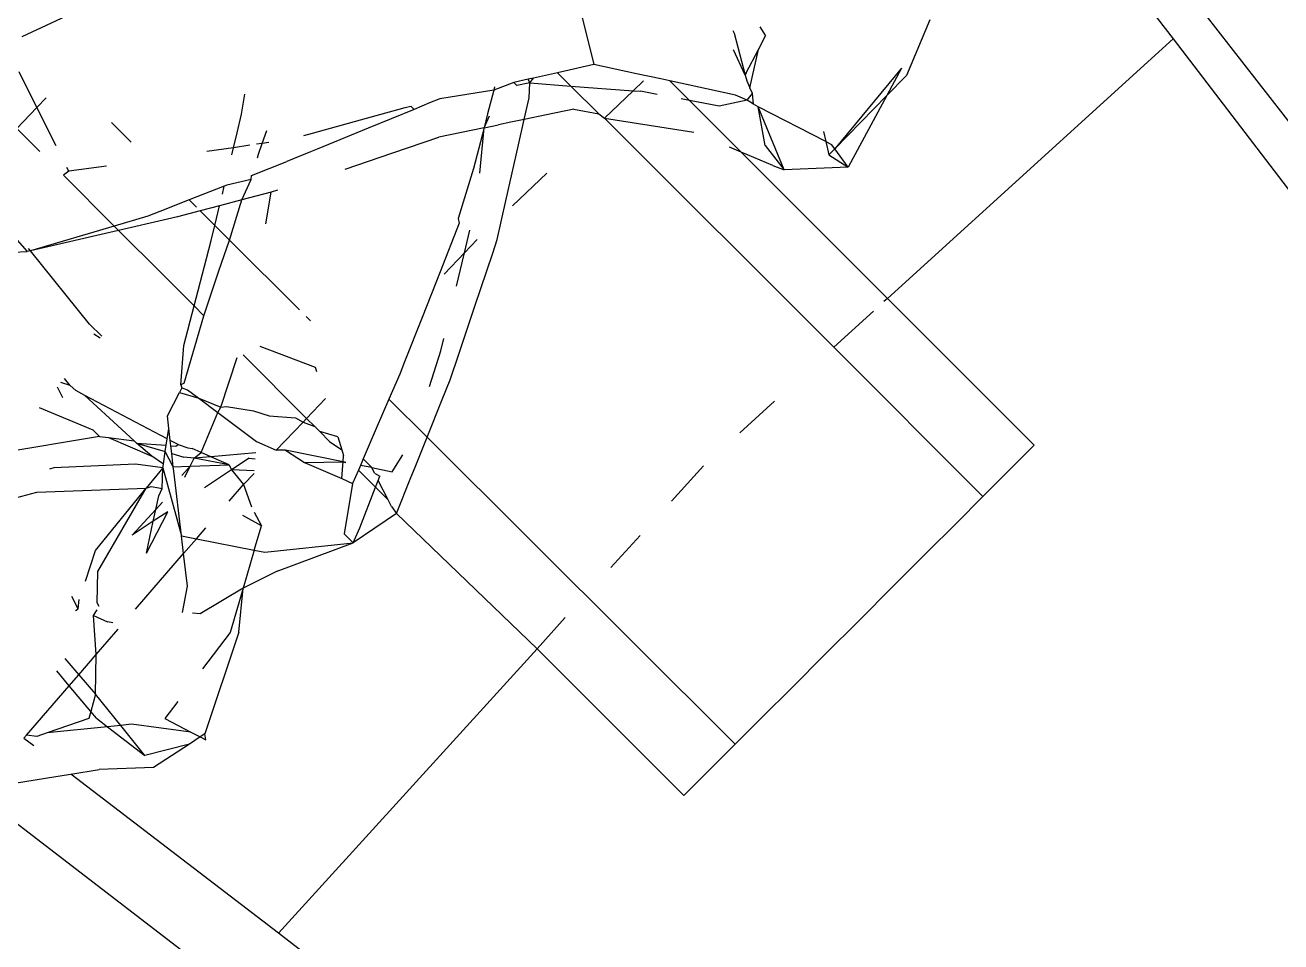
# Model space of a CAD drawing. Header units: inches. Extents: x 3324238 to 135265466, y -1036581 to 20094598.
# Drawn here: x 3354732.198 to 3354732.715, y -519084.738 to -519084.361 of the extents above; entities that cross this region are included whole.
import ezdxf

# ---------------------------------------------------------------- set-up
doc = ezdxf.new("R2010")
doc.units = ezdxf.units.IN
doc.header["$MEASUREMENT"] = 0
doc.layers.add('FURNITURE', color=32, linetype='Continuous', lineweight=13)

msp = doc.modelspace()

# ---------------------------------------------------------------- linework, layer by layer
for p, q in [((3354732.64312, -519084.30376, 0.00267), (3354732.73819, -519084.4259, 0.00267)), ((3354732.63434, -519084.31871, 0.00267), (3354732.67081, -519084.36628, 0.00267)), ((3354732.42118, -519084.33176, 0.00267), (3354732.4325, -519084.37687, 0.00267)), ((3354732.19719, -519084.36533, 0.00267), (3354732.25731, -519084.33699, 0.00267)), ((3354732.57074, -519084.35844, 0.00267), (3354732.56113, -519084.38132, 0.00267)), ((3354732.48961, -519084.36284, 0.00267), (3354732.49016, -519084.36388, 0.00267)), ((3354732.49016, -519084.36388, 0.00267), (3354732.49478, -519084.38126, 0.00267)), ((3354732.50022, -519084.37062, 0.00267), (3354732.50305, -519084.3651, 0.00267)), ((3354732.5008, -519084.3614, 0.00267), (3354732.50305, -519084.3651, 0.00267)), ((3354732.49478, -519084.38126, 0.00267), (3354732.48996, -519084.37083, 0.00267)), ((3354732.49509, -519084.38022, 0.00267), (3354732.50022, -519084.37062, 0.00267)), ((3354732.49669, -519084.38649, 0.00267), (3354732.50022, -519084.37062, 0.00267)), ((3354732.67081, -519084.36628, 0.00267), (3354732.55332, -519084.47312, 0.00267)), ((3354732.67081, -519084.36628, 0.00267), (3354732.72456, -519084.43636, 0.00267)), ((3354732.20329, -519084.39449, 0.00267), (3354732.19603, -519084.37989, 0.00267)), ((3354732.41749, -519084.38022, 0.00267), (3354732.40768, -519084.3824, 0.00267)), ((3354732.4325, -519084.37687, 0.00267), (3354732.41749, -519084.38022, 0.00267)), ((3354732.42298, -519084.38569, 0.00267), (3354732.41749, -519084.38022, 0.00267)), ((3354732.44995, -519084.38062, 0.00267), (3354732.4325, -519084.37687, 0.00267)), ((3354732.45997, -519084.38277, 0.00267), (3354732.44995, -519084.38062, 0.00267)), ((3354732.49509, -519084.38022, 0.00267), (3354732.49478, -519084.38126, 0.00267)), ((3354732.49478, -519084.38126, 0.00267), (3354732.49544, -519084.38359, 0.00267)), ((3354732.55913, -519084.37835, 0.00267), (3354732.53158, -519084.41158, 0.00267)), ((3354732.55913, -519084.37835, 0.00267), (3354732.55303, -519084.38962, 0.00267)), ((3354732.56113, -519084.38132, 0.00267), (3354732.55303, -519084.38962, 0.00267)), ((3354732.39952, -519084.38422, 0.00267), (3354732.39129, -519084.38735, 0.00267)), ((3354732.39164, -519084.38598, 0.00267), (3354732.39129, -519084.38735, 0.00267)), ((3354732.40544, -519084.3829, 0.00267), (3354732.39952, -519084.38422, 0.00267)), ((3354732.40076, -519084.38546, 0.00267), (3354732.39952, -519084.38422, 0.00267)), ((3354732.40609, -519084.3844, 0.00267), (3354732.40076, -519084.38546, 0.00267)), ((3354732.40768, -519084.3824, 0.00267), (3354732.40544, -519084.3829, 0.00267)), ((3354732.40609, -519084.3844, 0.00267), (3354732.40544, -519084.3829, 0.00267)), ((3354732.40585, -519084.39053, 0.00267), (3354732.40609, -519084.3844, 0.00267)), ((3354732.40609, -519084.3844, 0.00267), (3354732.40768, -519084.3824, 0.00267)), ((3354732.40609, -519084.3844, 0.00267), (3354732.42298, -519084.38569, 0.00267)), ((3354732.42298, -519084.38569, 0.00267), (3354732.44867, -519084.38765, 0.00267)), ((3354732.43454, -519084.39721, 0.00267), (3354732.42298, -519084.38569, 0.00267)), ((3354732.44867, -519084.38765, 0.00267), (3354732.45292, -519084.38359, 0.00267)), ((3354732.46377, -519084.38359, 0.00267), (3354732.45997, -519084.38277, 0.00267)), ((3354732.47184, -519084.39166, 0.00267), (3354732.46377, -519084.38359, 0.00267)), ((3354732.49077, -519084.3894, 0.00267), (3354732.46377, -519084.38359, 0.00267)), ((3354732.49544, -519084.38359, 0.00267), (3354732.49669, -519084.38649, 0.00267)), ((3354732.49769, -519084.38881, 0.00267), (3354732.49669, -519084.38649, 0.00267)), ((3354732.20708, -519084.39052, 0.00267), (3354732.20329, -519084.39449, 0.00267)), ((3354732.28749, -519084.39728, 0.00267), (3354732.2888, -519084.38899, 0.00267)), ((3354732.36915, -519084.39099, 0.00267), (3354732.36478, -519084.39263, 0.00267)), ((3354732.39129, -519084.38735, 0.00267), (3354732.36915, -519084.39099, 0.00267)), ((3354732.39129, -519084.38735, 0.00267), (3354732.38875, -519084.39715, 0.00267)), ((3354732.40383, -519084.39946, 0.00267), (3354732.40585, -519084.39053, 0.00267)), ((3354732.43685, -519084.39892, 0.00267), (3354732.44867, -519084.38765, 0.00267)), ((3354732.44867, -519084.38765, 0.00267), (3354732.45172, -519084.38788, 0.00267)), ((3354732.45847, -519084.38915, 0.00267), (3354732.45172, -519084.38788, 0.00267)), ((3354732.47184, -519084.39166, 0.00267), (3354732.46842, -519084.39102, 0.00267)), ((3354732.48404, -519084.39395, 0.00267), (3354732.47184, -519084.39166, 0.00267)), ((3354732.49309, -519084.41291, 0.00267), (3354732.47184, -519084.39166, 0.00267)), ((3354732.49557, -519084.39152, 0.00267), (3354732.48404, -519084.39395, 0.00267)), ((3354732.49557, -519084.39152, 0.00267), (3354732.49077, -519084.3894, 0.00267)), ((3354732.49557, -519084.39152, 0.00267), (3354732.49769, -519084.38881, 0.00267)), ((3354732.49819, -519084.39323, 0.00267), (3354732.49557, -519084.39152, 0.00267)), ((3354732.49819, -519084.39323, 0.00267), (3354732.49769, -519084.38881, 0.00267)), ((3354732.55303, -519084.38962, 0.00267), (3354732.53158, -519084.41158, 0.00267)), ((3354732.55303, -519084.38962, 0.00267), (3354732.53708, -519084.41903, 0.00267)), ((3354732.20329, -519084.39449, 0.00267), (3354732.19498, -519084.40321, 0.00267)), ((3354732.21114, -519084.41025, 0.00267), (3354732.20329, -519084.39449, 0.00267)), ((3354732.35466, -519084.39464, 0.00267), (3354732.33629, -519084.39975, 0.00267)), ((3354732.35849, -519084.39536, 0.00267), (3354732.33962, -519084.40308, 0.00267)), ((3354732.35726, -519084.39413, 0.00267), (3354732.35466, -519084.39464, 0.00267)), ((3354732.35849, -519084.39536, 0.00267), (3354732.35726, -519084.39413, 0.00267)), ((3354732.36478, -519084.39263, 0.00267), (3354732.35849, -519084.39536, 0.00267)), ((3354732.38875, -519084.39715, 0.00267), (3354732.38727, -519084.40288, 0.00267)), ((3354732.42424, -519084.39525, 0.00267), (3354732.41294, -519084.39758, 0.00267)), ((3354732.42424, -519084.39525, 0.00267), (3354732.43454, -519084.39721, 0.00267)), ((3354732.50014, -519084.39423, 0.00267), (3354732.49819, -519084.39323, 0.00267)), ((3354732.50303, -519084.41016, 0.00267), (3354732.50014, -519084.39423, 0.00267)), ((3354732.51085, -519084.42014, 0.00267), (3354732.50014, -519084.39423, 0.00267)), ((3354732.52789, -519084.40854, 0.00267), (3354732.50014, -519084.39423, 0.00267)), ((3354732.24209, -519084.40886, 0.00267), (3354732.23392, -519084.40071, 0.00267)), ((3354732.28566, -519084.4049, 0.00267), (3354732.28749, -519084.39728, 0.00267)), ((3354732.33629, -519084.39975, 0.00267), (3354732.31661, -519084.40522, 0.00267)), ((3354732.38727, -519084.40288, 0.00267), (3354732.38959, -519084.39799, 0.00267)), ((3354732.38727, -519084.40288, 0.00267), (3354732.39324, -519084.40165, 0.00267)), ((3354732.39837, -519084.40059, 0.00267), (3354732.39324, -519084.40165, 0.00267)), ((3354732.40383, -519084.39946, 0.00267), (3354732.39837, -519084.40059, 0.00267)), ((3354732.40148, -519084.40991, 0.00267), (3354732.40383, -519084.39946, 0.00267)), ((3354732.41294, -519084.39758, 0.00267), (3354732.40383, -519084.39946, 0.00267)), ((3354732.43454, -519084.39721, 0.00267), (3354732.43685, -519084.39892, 0.00267)), ((3354732.43685, -519084.39892, 0.00267), (3354732.47361, -519084.40463, 0.00267)), ((3354732.53118, -519084.49325, 0.00267), (3354732.43685, -519084.39892, 0.00267)), ((3354732.19498, -519084.40321, 0.00267), (3354732.20447, -519084.4127, 0.00267)), ((3354732.28418, -519084.41108, 0.00267), (3354732.28566, -519084.4049, 0.00267)), ((3354732.29604, -519084.40934, 0.00267), (3354732.29786, -519084.40399, 0.00267)), ((3354732.31661, -519084.40522, 0.00267), (3354732.31304, -519084.40621, 0.00267)), ((3354732.33962, -519084.40308, 0.00267), (3354732.31856, -519084.4117, 0.00267)), ((3354732.3497, -519084.4132, 0.00267), (3354732.36872, -519084.40671, 0.00267)), ((3354732.38727, -519084.40288, 0.00267), (3354732.36872, -519084.40671, 0.00267)), ((3354732.38727, -519084.40288, 0.00267), (3354732.38292, -519084.41966, 0.00267)), ((3354732.38559, -519084.42151, 0.00267), (3354732.38727, -519084.40288, 0.00267)), ((3354732.52697, -519084.40441, 0.00267), (3354732.52789, -519084.40854, 0.00267)), ((3354732.28418, -519084.41108, 0.00267), (3354732.27314, -519084.4127, 0.00267)), ((3354732.28348, -519084.41398, 0.00267), (3354732.28418, -519084.41108, 0.00267)), ((3354732.29086, -519084.4101, 0.00267), (3354732.28418, -519084.41108, 0.00267)), ((3354732.29604, -519084.40934, 0.00267), (3354732.29371, -519084.40968, 0.00267)), ((3354732.29453, -519084.41377, 0.00267), (3354732.29604, -519084.40934, 0.00267)), ((3354732.29876, -519084.40894, 0.00267), (3354732.29604, -519084.40934, 0.00267)), ((3354732.31856, -519084.4117, 0.00267), (3354732.31581, -519084.41283, 0.00267)), ((3354732.39628, -519084.43296, 0.00267), (3354732.40148, -519084.40991, 0.00267)), ((3354732.49309, -519084.41291, 0.00267), (3354732.48826, -519084.41086, 0.00267)), ((3354732.50303, -519084.41016, 0.00267), (3354732.51085, -519084.42014, 0.00267)), ((3354732.52789, -519084.40854, 0.00267), (3354732.52914, -519084.41408, 0.00267)), ((3354732.52789, -519084.40854, 0.00267), (3354732.53021, -519084.40973, 0.00267)), ((3354732.53158, -519084.41158, 0.00267), (3354732.52914, -519084.41408, 0.00267)), ((3354732.53158, -519084.41158, 0.00267), (3354732.53021, -519084.40973, 0.00267)), ((3354732.53708, -519084.41903, 0.00267), (3354732.53158, -519084.41158, 0.00267)), ((3354732.29154, -519084.42253, 0.00267), (3354732.30615, -519084.41679, 0.00267)), ((3354732.29401, -519084.41528, 0.00267), (3354732.29453, -519084.41377, 0.00267)), ((3354732.31581, -519084.41283, 0.00267), (3354732.30615, -519084.41679, 0.00267)), ((3354732.33012, -519084.41987, 0.00267), (3354732.3497, -519084.4132, 0.00267)), ((3354732.50607, -519084.41842, 0.00267), (3354732.49309, -519084.41291, 0.00267)), ((3354732.55332, -519084.47312, 0.00267), (3354732.49309, -519084.41291, 0.00267)), ((3354732.52914, -519084.41408, 0.00267), (3354732.53708, -519084.41903, 0.00267)), ((3354732.21639, -519084.42081, 0.00267), (3354732.21416, -519084.42238, 0.00267)), ((3354732.21416, -519084.42238, 0.00267), (3354732.2351, -519084.44332, 0.00267)), ((3354732.21639, -519084.42081, 0.00267), (3354732.21563, -519084.41929, 0.00267)), ((3354732.2319, -519084.41862, 0.00267), (3354732.21639, -519084.42081, 0.00267)), ((3354732.29143, -519084.42424, 0.00267), (3354732.29154, -519084.42253, 0.00267)), ((3354732.38292, -519084.41966, 0.00267), (3354732.37662, -519084.44019, 0.00267)), ((3354732.39905, -519084.43496, 0.00267), (3354732.4131, -519084.42156, 0.00267)), ((3354732.50607, -519084.41842, 0.00267), (3354732.51085, -519084.42014, 0.00267)), ((3354732.53708, -519084.41903, 0.00267), (3354732.51085, -519084.42014, 0.00267)), ((3354732.28039, -519084.42691, 0.00267), (3354732.26591, -519084.4326, 0.00267)), ((3354732.27959, -519084.43024, 0.00267), (3354732.28039, -519084.42691, 0.00267)), ((3354732.2815, -519084.42648, 0.00267), (3354732.28039, -519084.42691, 0.00267)), ((3354732.29143, -519084.42424, 0.00267), (3354732.2815, -519084.42648, 0.00267)), ((3354732.28758, -519084.43253, 0.00267), (3354732.29143, -519084.42424, 0.00267)), ((3354732.26591, -519084.4326, 0.00267), (3354732.25383, -519084.43735, 0.00267)), ((3354732.26895, -519084.43563, 0.00267), (3354732.26591, -519084.4326, 0.00267)), ((3354732.28758, -519084.43253, 0.00267), (3354732.27846, -519084.43497, 0.00267)), ((3354732.28248, -519084.44912, 0.00267), (3354732.28758, -519084.43253, 0.00267)), ((3354732.29963, -519084.42932, 0.00267), (3354732.28758, -519084.43253, 0.00267)), ((3354732.29753, -519084.44244, 0.00267), (3354732.29963, -519084.42932, 0.00267)), ((3354732.30234, -519084.42859, 0.00267), (3354732.29963, -519084.42932, 0.00267)), ((3354732.3927, -519084.44883, 0.00267), (3354732.39628, -519084.43296, 0.00267)), ((3354732.18287, -519084.43526, 0.00267), (3354732.19922, -519084.4538, 0.00267)), ((3354732.25383, -519084.43735, 0.00267), (3354732.24894, -519084.43928, 0.00267)), ((3354732.27043, -519084.43711, 0.00267), (3354732.26115, -519084.43958, 0.00267)), ((3354732.27846, -519084.43497, 0.00267), (3354732.27043, -519084.43711, 0.00267)), ((3354732.2765, -519084.44315, 0.00267), (3354732.27043, -519084.43711, 0.00267)), ((3354732.2765, -519084.44315, 0.00267), (3354732.27846, -519084.43497, 0.00267)), ((3354732.2351, -519084.44332, 0.00267), (3354732.20061, -519084.45348, 0.00267)), ((3354732.24894, -519084.43928, 0.00267), (3354732.2351, -519084.44332, 0.00267)), ((3354732.2351, -519084.44332, 0.00267), (3354732.23692, -519084.44514, 0.00267)), ((3354732.25701, -519084.44053, 0.00267), (3354732.23692, -519084.44514, 0.00267)), ((3354732.26115, -519084.43958, 0.00267), (3354732.25701, -519084.44053, 0.00267)), ((3354732.27504, -519084.44922, 0.00267), (3354732.2765, -519084.44315, 0.00267)), ((3354732.28248, -519084.44912, 0.00267), (3354732.2765, -519084.44315, 0.00267)), ((3354732.37711, -519084.44214, 0.00267), (3354732.36922, -519084.46213, 0.00267)), ((3354732.37662, -519084.44019, 0.00267), (3354732.37711, -519084.44214, 0.00267)), ((3354732.23692, -519084.44514, 0.00267), (3354732.20061, -519084.45348, 0.00267)), ((3354732.23692, -519084.44514, 0.00267), (3354732.25463, -519084.46284, 0.00267)), ((3354732.37918, -519084.4544, 0.00267), (3354732.38143, -519084.44501, 0.00267)), ((3354732.39083, -519084.45444, 0.00267), (3354732.3927, -519084.44883, 0.00267)), ((3354732.1879, -519084.45433, 0.00267), (3354732.19922, -519084.4538, 0.00267)), ((3354732.20061, -519084.45348, 0.00267), (3354732.19922, -519084.4538, 0.00267)), ((3354732.20061, -519084.45348, 0.00267), (3354732.19983, -519084.45252, 0.00267)), ((3354732.22493, -519084.48369, 0.00267), (3354732.20061, -519084.45348, 0.00267)), ((3354732.2731, -519084.45665, 0.00267), (3354732.27504, -519084.44922, 0.00267)), ((3354732.27818, -519084.46174, 0.00267), (3354732.28248, -519084.44912, 0.00267)), ((3354732.3113, -519084.47785, 0.00267), (3354732.28248, -519084.44912, 0.00267)), ((3354732.37918, -519084.4544, 0.00267), (3354732.38444, -519084.44889, 0.00267)), ((3354732.26799, -519084.4762, 0.00267), (3354732.2731, -519084.45665, 0.00267)), ((3354732.3709, -519084.46309, 0.00267), (3354732.37918, -519084.4544, 0.00267)), ((3354732.37591, -519084.46809, 0.00267), (3354732.37918, -519084.4544, 0.00267)), ((3354732.38351, -519084.47634, 0.00267), (3354732.39083, -519084.45444, 0.00267)), ((3354732.25463, -519084.46284, 0.00267), (3354732.26799, -519084.4762, 0.00267)), ((3354732.27202, -519084.48024, 0.00267), (3354732.27818, -519084.46174, 0.00267)), ((3354732.36922, -519084.46213, 0.00267), (3354732.36178, -519084.48101, 0.00267)), ((3354732.55332, -519084.47312, 0.00267), (3354732.55186, -519084.47445, 0.00267)), ((3354732.6137, -519084.5335, 0.00267), (3354732.55332, -519084.47312, 0.00267)), ((3354732.26374, -519084.49245, 0.00267), (3354732.26799, -519084.4762, 0.00267)), ((3354732.26799, -519084.4762, 0.00267), (3354732.27202, -519084.48024, 0.00267)), ((3354732.37689, -519084.49612, 0.00267), (3354732.38351, -519084.47634, 0.00267)), ((3354732.54759, -519084.47833, 0.00267), (3354732.53118, -519084.49325, 0.00267)), ((3354732.23004, -519084.48863, 0.00267), (3354732.22493, -519084.48369, 0.00267)), ((3354732.26389, -519084.50805, 0.00267), (3354732.27202, -519084.48024, 0.00267)), ((3354732.31582, -519084.48236, 0.00267), (3354732.31405, -519084.4806, 0.00267)), ((3354732.36178, -519084.48101, 0.00267), (3354732.35458, -519084.49928, 0.00267)), ((3354732.22925, -519084.48945, 0.00267), (3354732.22668, -519084.48784, 0.00267)), ((3354732.36953, -519084.49475, 0.00267), (3354732.37076, -519084.48959, 0.00267)), ((3354732.26254, -519084.5087, 0.00267), (3354732.26374, -519084.49245, 0.00267)), ((3354732.31797, -519084.5016, 0.00267), (3354732.29521, -519084.4929, 0.00267)), ((3354732.36477, -519084.50943, 0.00267), (3354732.36953, -519084.49475, 0.00267)), ((3354732.59258, -519084.55464, 0.00267), (3354732.53118, -519084.49325, 0.00267)), ((3354732.27892, -519084.51784, 0.00267), (3354732.28572, -519084.49749, 0.00267)), ((3354732.28811, -519084.49633, 0.00267), (3354732.31427, -519084.52248, 0.00267)), ((3354732.35458, -519084.49928, 0.00267), (3354732.35262, -519084.50424, 0.00267)), ((3354732.37337, -519084.50668, 0.00267), (3354732.37689, -519084.49612, 0.00267)), ((3354732.31853, -519084.50336, 0.00267), (3354732.31797, -519084.5016, 0.00267)), ((3354732.35262, -519084.50424, 0.00267), (3354732.34815, -519084.51459, 0.00267)), ((3354732.21161, -519084.50946, 0.00267), (3354732.21376, -519084.51393, 0.00267)), ((3354732.21692, -519084.50897, 0.00267), (3354732.21312, -519084.50772, 0.00267)), ((3354732.21692, -519084.50897, 0.00267), (3354732.21459, -519084.50602, 0.00267)), ((3354732.21935, -519084.51106, 0.00267), (3354732.21692, -519084.50897, 0.00267)), ((3354732.2629, -519084.50998, 0.00267), (3354732.26195, -519084.51184, 0.00267)), ((3354732.26389, -519084.50805, 0.00267), (3354732.26254, -519084.5087, 0.00267)), ((3354732.26254, -519084.5087, 0.00267), (3354732.2629, -519084.50998, 0.00267)), ((3354732.2629, -519084.50998, 0.00267), (3354732.26525, -519084.51074, 0.00267)), ((3354732.26525, -519084.51074, 0.00267), (3354732.26992, -519084.51424, 0.00267)), ((3354732.37011, -519084.51475, 0.00267), (3354732.37337, -519084.50668, 0.00267)), ((3354732.223, -519084.51303, 0.00267), (3354732.21935, -519084.51106, 0.00267)), ((3354732.25691, -519084.5309, 0.00267), (3354732.223, -519084.51303, 0.00267)), ((3354732.24328, -519084.53175, 0.00267), (3354732.223, -519084.51303, 0.00267)), ((3354732.25705, -519084.5214, 0.00267), (3354732.26195, -519084.51184, 0.00267)), ((3354732.26195, -519084.51184, 0.00267), (3354732.26992, -519084.51424, 0.00267)), ((3354732.26992, -519084.51424, 0.00267), (3354732.27892, -519084.51784, 0.00267)), ((3354732.26992, -519084.51424, 0.00267), (3354732.27774, -519084.52011, 0.00267)), ((3354732.31427, -519084.52248, 0.00267), (3354732.32204, -519084.51434, 0.00267)), ((3354732.34815, -519084.51459, 0.00267), (3354732.34295, -519084.52663, 0.00267)), ((3354732.36387, -519084.53025, 0.00267), (3354732.34815, -519084.51459, 0.00267)), ((3354732.36387, -519084.53025, 0.00267), (3354732.37011, -519084.51475, 0.00267)), ((3354732.50676, -519084.51546, 0.00267), (3354732.49251, -519084.52842, 0.00267)), ((3354732.20414, -519084.51808, 0.00267), (3354732.22631, -519084.52724, 0.00267)), ((3354732.27083, -519084.53653, 0.00267), (3354732.27774, -519084.52011, 0.00267)), ((3354732.27774, -519084.52011, 0.00267), (3354732.27892, -519084.51784, 0.00267)), ((3354732.27774, -519084.52011, 0.00267), (3354732.29367, -519084.53207, 0.00267)), ((3354732.27892, -519084.51784, 0.00267), (3354732.28123, -519084.51765, 0.00267)), ((3354732.28123, -519084.51765, 0.00267), (3354732.29239, -519084.51945, 0.00267)), ((3354732.29239, -519084.51945, 0.00267), (3354732.29879, -519084.5215, 0.00267)), ((3354732.25754, -519084.52665, 0.00267), (3354732.25705, -519084.5214, 0.00267)), ((3354732.29879, -519084.5215, 0.00267), (3354732.3097, -519084.52223, 0.00267)), ((3354732.30177, -519084.53559, 0.00267), (3354732.31282, -519084.524, 0.00267)), ((3354732.3097, -519084.52223, 0.00267), (3354732.31282, -519084.524, 0.00267)), ((3354732.31282, -519084.524, 0.00267), (3354732.31427, -519084.52248, 0.00267)), ((3354732.31282, -519084.524, 0.00267), (3354732.3176, -519084.52581, 0.00267)), ((3354732.31427, -519084.52248, 0.00267), (3354732.3176, -519084.52581, 0.00267)), ((3354732.31964, -519084.52785, 0.00267), (3354732.3176, -519084.52581, 0.00267)), ((3354732.22905, -519084.52989, 0.00267), (3354732.18788, -519084.53685, 0.00267)), ((3354732.22631, -519084.52724, 0.00267), (3354732.22905, -519084.52989, 0.00267)), ((3354732.22905, -519084.52989, 0.00267), (3354732.23268, -519084.53036, 0.00267)), ((3354732.23268, -519084.53036, 0.00267), (3354732.25061, -519084.53809, 0.00267)), ((3354732.23268, -519084.53036, 0.00267), (3354732.24328, -519084.53175, 0.00267)), ((3354732.25652, -519084.53349, 0.00267), (3354732.25691, -519084.5309, 0.00267)), ((3354732.25691, -519084.5309, 0.00267), (3354732.25754, -519084.52665, 0.00267)), ((3354732.25812, -519084.53154, 0.00267), (3354732.25754, -519084.52665, 0.00267)), ((3354732.32707, -519084.5301, 0.00267), (3354732.31964, -519084.52785, 0.00267)), ((3354732.31964, -519084.52785, 0.00267), (3354732.32375, -519084.53197, 0.00267)), ((3354732.32707, -519084.5301, 0.00267), (3354732.32878, -519084.53545, 0.00267)), ((3354732.34295, -519084.52663, 0.00267), (3354732.33752, -519084.5392, 0.00267)), ((3354732.35889, -519084.54259, 0.00267), (3354732.36387, -519084.53025, 0.00267)), ((3354732.49062, -519084.6566, 0.00267), (3354732.36387, -519084.53025, 0.00267)), ((3354732.24431, -519084.53264, 0.00267), (3354732.24328, -519084.53175, 0.00267)), ((3354732.25061, -519084.53809, 0.00267), (3354732.24431, -519084.53264, 0.00267)), ((3354732.24431, -519084.53264, 0.00267), (3354732.25612, -519084.53618, 0.00267)), ((3354732.24431, -519084.53264, 0.00267), (3354732.25652, -519084.53349, 0.00267)), ((3354732.25536, -519084.54131, 0.00267), (3354732.25612, -519084.53618, 0.00267)), ((3354732.25612, -519084.53618, 0.00267), (3354732.25652, -519084.53349, 0.00267)), ((3354732.25941, -519084.54246, 0.00267), (3354732.25612, -519084.53618, 0.00267)), ((3354732.26135, -519084.53325, 0.00267), (3354732.25812, -519084.53154, 0.00267)), ((3354732.25838, -519084.53373, 0.00267), (3354732.25812, -519084.53154, 0.00267)), ((3354732.25838, -519084.53373, 0.00267), (3354732.26045, -519084.534, 0.00267)), ((3354732.25876, -519084.53697, 0.00267), (3354732.25838, -519084.53373, 0.00267)), ((3354732.26045, -519084.534, 0.00267), (3354732.26135, -519084.53325, 0.00267)), ((3354732.26135, -519084.53325, 0.00267), (3354732.26542, -519084.53465, 0.00267)), ((3354732.26542, -519084.53465, 0.00267), (3354732.2671, -519084.53487, 0.00267)), ((3354732.27083, -519084.53653, 0.00267), (3354732.2671, -519084.53487, 0.00267)), ((3354732.26804, -519084.53889, 0.00267), (3354732.27083, -519084.53653, 0.00267)), ((3354732.27482, -519084.53829, 0.00267), (3354732.27083, -519084.53653, 0.00267)), ((3354732.29331, -519084.53667, 0.00267), (3354732.27482, -519084.53829, 0.00267)), ((3354732.29367, -519084.53207, 0.00267), (3354732.30177, -519084.53559, 0.00267)), ((3354732.30562, -519084.53559, 0.00267), (3354732.30177, -519084.53559, 0.00267)), ((3354732.32928, -519084.54039, 0.00267), (3354732.30562, -519084.53559, 0.00267)), ((3354732.30562, -519084.53559, 0.00267), (3354732.31345, -519084.54066, 0.00267)), ((3354732.32375, -519084.53197, 0.00267), (3354732.32878, -519084.53545, 0.00267)), ((3354732.32878, -519084.53545, 0.00267), (3354732.3295, -519084.53771, 0.00267)), ((3354732.60821, -519084.539, 0.00267), (3354732.61231, -519084.53489, 0.00267)), ((3354732.61231, -519084.53489, 0.00267), (3354732.6137, -519084.5335, 0.00267)), ((3354732.24384, -519084.54137, 0.00267), (3354732.21018, -519084.54281, 0.00267)), ((3354732.25513, -519084.54284, 0.00267), (3354732.24384, -519084.54137, 0.00267)), ((3354732.25536, -519084.54131, 0.00267), (3354732.25061, -519084.53809, 0.00267)), ((3354732.25513, -519084.54284, 0.00267), (3354732.25536, -519084.54131, 0.00267)), ((3354732.25941, -519084.54246, 0.00267), (3354732.25876, -519084.53697, 0.00267)), ((3354732.25876, -519084.53697, 0.00267), (3354732.26378, -519084.53847, 0.00267)), ((3354732.26804, -519084.53889, 0.00267), (3354732.26378, -519084.53847, 0.00267)), ((3354732.26636, -519084.54221, 0.00267), (3354732.26804, -519084.53889, 0.00267)), ((3354732.26636, -519084.54221, 0.00267), (3354732.28234, -519084.54162, 0.00267)), ((3354732.27482, -519084.53829, 0.00267), (3354732.26804, -519084.53889, 0.00267)), ((3354732.28234, -519084.54162, 0.00267), (3354732.26804, -519084.53889, 0.00267)), ((3354732.28234, -519084.54162, 0.00267), (3354732.27482, -519084.53829, 0.00267)), ((3354732.28234, -519084.54162, 0.00267), (3354732.28342, -519084.54365, 0.00267)), ((3354732.29062, -519084.53891, 0.00267), (3354732.28342, -519084.54365, 0.00267)), ((3354732.29062, -519084.53891, 0.00267), (3354732.29312, -519084.5391, 0.00267)), ((3354732.31345, -519084.54066, 0.00267), (3354732.32928, -519084.54039, 0.00267)), ((3354732.31345, -519084.54066, 0.00267), (3354732.32872, -519084.54729, 0.00267)), ((3354732.32916, -519084.54187, 0.00267), (3354732.32928, -519084.54039, 0.00267)), ((3354732.32928, -519084.54039, 0.00267), (3354732.3295, -519084.53771, 0.00267)), ((3354732.33043, -519084.54062, 0.00267), (3354732.32928, -519084.54039, 0.00267)), ((3354732.32928, -519084.54039, 0.00267), (3354732.33043, -519084.54062, 0.00267)), ((3354732.33638, -519084.54183, 0.00267), (3354732.33555, -519084.54376, 0.00267)), ((3354732.33752, -519084.5392, 0.00267), (3354732.33638, -519084.54183, 0.00267)), ((3354732.34106, -519084.54278, 0.00267), (3354732.33638, -519084.54183, 0.00267)), ((3354732.33752, -519084.5392, 0.00267), (3354732.34106, -519084.54278, 0.00267)), ((3354732.34952, -519084.54451, 0.00267), (3354732.3538, -519084.53749, 0.00267)), ((3354732.59258, -519084.55464, 0.00267), (3354732.60821, -519084.539, 0.00267)), ((3354732.21018, -519084.54281, 0.00267), (3354732.20845, -519084.54334, 0.00267)), ((3354732.25513, -519084.54284, 0.00267), (3354732.24829, -519084.55124, 0.00267)), ((3354732.25476, -519084.55141, 0.00267), (3354732.25513, -519084.54284, 0.00267)), ((3354732.25513, -519084.54284, 0.00267), (3354732.26276, -519084.5709, 0.00267)), ((3354732.25941, -519084.54246, 0.00267), (3354732.26636, -519084.54221, 0.00267)), ((3354732.25961, -519084.54421, 0.00267), (3354732.25941, -519084.54246, 0.00267)), ((3354732.26276, -519084.5709, 0.00267), (3354732.25961, -519084.54421, 0.00267)), ((3354732.26292, -519084.546, 0.00267), (3354732.26636, -519084.54221, 0.00267)), ((3354732.26412, -519084.54665, 0.00267), (3354732.26636, -519084.54221, 0.00267)), ((3354732.28342, -519084.54365, 0.00267), (3354732.27219, -519084.55103, 0.00267)), ((3354732.28342, -519084.54365, 0.00267), (3354732.28825, -519084.54977, 0.00267)), ((3354732.29273, -519084.5441, 0.00267), (3354732.28342, -519084.54365, 0.00267)), ((3354732.28825, -519084.54977, 0.00267), (3354732.29264, -519084.54517, 0.00267)), ((3354732.32872, -519084.54729, 0.00267), (3354732.32916, -519084.54187, 0.00267)), ((3354732.33555, -519084.54376, 0.00267), (3354732.33318, -519084.54924, 0.00267)), ((3354732.33555, -519084.54376, 0.00267), (3354732.34262, -519084.55082, 0.00267)), ((3354732.34106, -519084.54278, 0.00267), (3354732.34952, -519084.54451, 0.00267)), ((3354732.34223, -519084.54507, 0.00267), (3354732.34106, -519084.54278, 0.00267)), ((3354732.34223, -519084.54507, 0.00267), (3354732.34442, -519084.54628, 0.00267)), ((3354732.34373, -519084.54801, 0.00267), (3354732.34442, -519084.54628, 0.00267)), ((3354732.35131, -519084.56164, 0.00267), (3354732.35716, -519084.54688, 0.00267)), ((3354732.35716, -519084.54688, 0.00267), (3354732.35889, -519084.54259, 0.00267)), ((3354732.47756, -519084.54201, 0.00267), (3354732.46436, -519084.55653, 0.00267)), ((3354732.20322, -519084.55286, 0.00267), (3354732.24829, -519084.55124, 0.00267)), ((3354732.22736, -519084.5769, 0.00267), (3354732.24829, -519084.55124, 0.00267)), ((3354732.22837, -519084.58557, 0.00267), (3354732.24829, -519084.55124, 0.00267)), ((3354732.24829, -519084.55124, 0.00267), (3354732.25033, -519084.55051, 0.00267)), ((3354732.25033, -519084.55051, 0.00267), (3354732.25348, -519084.55105, 0.00267)), ((3354732.25342, -519084.55433, 0.00267), (3354732.25476, -519084.55141, 0.00267)), ((3354732.25348, -519084.55105, 0.00267), (3354732.25476, -519084.55141, 0.00267)), ((3354732.28237, -519084.55656, 0.00267), (3354732.28825, -519084.54977, 0.00267)), ((3354732.28825, -519084.54977, 0.00267), (3354732.29157, -519084.55893, 0.00267)), ((3354732.32872, -519084.54729, 0.00267), (3354732.33318, -519084.54924, 0.00267)), ((3354732.33318, -519084.54924, 0.00267), (3354732.32966, -519084.57002, 0.00267)), ((3354732.33611, -519084.56751, 0.00267), (3354732.34262, -519084.55082, 0.00267)), ((3354732.34262, -519084.55082, 0.00267), (3354732.34373, -519084.54801, 0.00267)), ((3354732.34262, -519084.55082, 0.00267), (3354732.34784, -519084.55605, 0.00267)), ((3354732.34784, -519084.55605, 0.00267), (3354732.34373, -519084.54801, 0.00267)), ((3354732.19092, -519084.55611, 0.00267), (3354732.20322, -519084.55286, 0.00267)), ((3354732.25221, -519084.55994, 0.00267), (3354732.25342, -519084.55433, 0.00267)), ((3354732.25221, -519084.55994, 0.00267), (3354732.25491, -519084.55699, 0.00267)), ((3354732.34926, -519084.55882, 0.00267), (3354732.34784, -519084.55605, 0.00267)), ((3354732.58166, -519084.56557, 0.00267), (3354732.59258, -519084.55464, 0.00267)), ((3354732.24251, -519084.57055, 0.00267), (3354732.25221, -519084.55994, 0.00267)), ((3354732.24832, -519084.578, 0.00267), (3354732.25714, -519084.56093, 0.00267)), ((3354732.25115, -519084.56487, 0.00267), (3354732.25221, -519084.55994, 0.00267)), ((3354732.25714, -519084.56093, 0.00267), (3354732.25115, -519084.56487, 0.00267)), ((3354732.29571, -519084.5667, 0.00267), (3354732.28808, -519084.56253, 0.00267)), ((3354732.2927, -519084.56105, 0.00267), (3354732.29571, -519084.5667, 0.00267)), ((3354732.35131, -519084.56164, 0.00267), (3354732.33349, -519084.57373, 0.00267)), ((3354732.34926, -519084.55882, 0.00267), (3354732.35131, -519084.56164, 0.00267)), ((3354732.35131, -519084.56164, 0.00267), (3354732.4091, -519084.6173, 0.00267)), ((3354732.25115, -519084.56487, 0.00267), (3354732.24251, -519084.57055, 0.00267)), ((3354732.24832, -519084.578, 0.00267), (3354732.25115, -519084.56487, 0.00267)), ((3354732.26891, -519084.57209, 0.00267), (3354732.27284, -519084.56757, 0.00267)), ((3354732.29275, -519084.57673, 0.00267), (3354732.29571, -519084.5667, 0.00267)), ((3354732.33349, -519084.57373, 0.00267), (3354732.33611, -519084.56751, 0.00267)), ((3354732.56919, -519084.57804, 0.00267), (3354732.58166, -519084.56557, 0.00267)), ((3354732.26276, -519084.5709, 0.00267), (3354732.26891, -519084.57209, 0.00267)), ((3354732.26364, -519084.57818, 0.00267), (3354732.26276, -519084.5709, 0.00267)), ((3354732.26364, -519084.57818, 0.00267), (3354732.26891, -519084.57209, 0.00267)), ((3354732.26891, -519084.57209, 0.00267), (3354732.29275, -519084.57673, 0.00267)), ((3354732.32966, -519084.57002, 0.00267), (3354732.33349, -519084.57373, 0.00267)), ((3354732.45148, -519084.5707, 0.00267), (3354732.4395, -519084.58387, 0.00267)), ((3354732.22322, -519084.58946, 0.00267), (3354732.22736, -519084.5769, 0.00267)), ((3354732.29275, -519084.57673, 0.00267), (3354732.28813, -519084.59235, 0.00267)), ((3354732.29275, -519084.57673, 0.00267), (3354732.29705, -519084.57756, 0.00267)), ((3354732.29705, -519084.57756, 0.00267), (3354732.33349, -519084.57373, 0.00267)), ((3354732.30212, -519084.58537, 0.00267), (3354732.33349, -519084.57373, 0.00267)), ((3354732.24385, -519084.60102, 0.00267), (3354732.26364, -519084.57818, 0.00267)), ((3354732.26527, -519084.59161, 0.00267), (3354732.26364, -519084.57818, 0.00267)), ((3354732.55567, -519084.59157, 0.00267), (3354732.56919, -519084.57804, 0.00267)), ((3354732.22812, -519084.59843, 0.00267), (3354732.22837, -519084.58557, 0.00267)), ((3354732.30212, -519084.58537, 0.00267), (3354732.28813, -519084.59235, 0.00267)), ((3354732.26316, -519084.60241, 0.00267), (3354732.26527, -519084.59161, 0.00267)), ((3354732.28813, -519084.59235, 0.00267), (3354732.27052, -519084.60295, 0.00267)), ((3354732.28813, -519084.59235, 0.00267), (3354732.28274, -519084.61061, 0.00267)), ((3354732.28642, -519084.61051, 0.00267), (3354732.28813, -519084.59235, 0.00267)), ((3354732.5416, -519084.60563, 0.00267), (3354732.55567, -519084.59157, 0.00267)), ((3354732.22026, -519084.60089, 0.00267), (3354732.2176, -519084.59588, 0.00267)), ((3354732.22026, -519084.60089, 0.00267), (3354732.22073, -519084.597, 0.00267)), ((3354732.22895, -519084.59994, 0.00267), (3354732.22812, -519084.59843, 0.00267)), ((3354732.2192, -519084.60163, 0.00267), (3354732.22026, -519084.60089, 0.00267)), ((3354732.22651, -519084.60363, 0.00267), (3354732.22807, -519084.60127, 0.00267)), ((3354732.22772, -519084.61964, 0.00267), (3354732.22651, -519084.60363, 0.00267)), ((3354732.22651, -519084.60363, 0.00267), (3354732.23231, -519084.60618, 0.00267)), ((3354732.27052, -519084.60295, 0.00267), (3354732.26736, -519084.60272, 0.00267)), ((3354732.23449, -519084.60664, 0.00267), (3354732.23231, -519084.60618, 0.00267)), ((3354732.42072, -519084.60452, 0.00267), (3354732.4091, -519084.6173, 0.00267)), ((3354732.52753, -519084.6197, 0.00267), (3354732.5416, -519084.60563, 0.00267)), ((3354732.22772, -519084.61964, 0.00267), (3354732.23669, -519084.60929, 0.00267)), ((3354732.28274, -519084.61061, 0.00267), (3354732.27138, -519084.62564, 0.00267)), ((3354732.28642, -519084.61051, 0.00267), (3354732.27238, -519084.65239, 0.00267)), ((3354732.4091, -519084.6173, 0.00267), (3354732.30263, -519084.73438, 0.00267)), ((3354732.4091, -519084.6173, 0.00267), (3354732.4695, -519084.6777, 0.00267)), ((3354732.21478, -519084.62139, 0.00267), (3354732.22049, -519084.62799, 0.00267)), ((3354732.22049, -519084.62799, 0.00267), (3354732.22772, -519084.61964, 0.00267)), ((3354732.22741, -519084.636, 0.00267), (3354732.22772, -519084.61964, 0.00267)), ((3354732.51401, -519084.63322, 0.00267), (3354732.52753, -519084.6197, 0.00267)), ((3354732.21654, -519084.63254, 0.00267), (3354732.21143, -519084.62646, 0.00267)), ((3354732.21654, -519084.63254, 0.00267), (3354732.22049, -519084.62799, 0.00267)), ((3354732.22049, -519084.62799, 0.00267), (3354732.22741, -519084.636, 0.00267)), ((3354732.19895, -519084.65285, 0.00267), (3354732.21654, -519084.63254, 0.00267)), ((3354732.22541, -519084.64309, 0.00267), (3354732.21654, -519084.63254, 0.00267)), ((3354732.50154, -519084.64568, 0.00267), (3354732.51401, -519084.63322, 0.00267)), ((3354732.22741, -519084.636, 0.00267), (3354732.22541, -519084.64309, 0.00267)), ((3354732.23775, -519084.64885, 0.00267), (3354732.22741, -519084.636, 0.00267)), ((3354732.26128, -519084.63899, 0.00267), (3354732.25592, -519084.64609, 0.00267)), ((3354732.22541, -519084.64309, 0.00267), (3354732.2246, -519084.64597, 0.00267)), ((3354732.22777, -519084.64589, 0.00267), (3354732.22541, -519084.64309, 0.00267)), ((3354732.2246, -519084.64597, 0.00267), (3354732.20756, -519084.65196, 0.00267)), ((3354732.23234, -519084.64941, 0.00267), (3354732.20756, -519084.65196, 0.00267)), ((3354732.22777, -519084.64589, 0.00267), (3354732.23234, -519084.64941, 0.00267)), ((3354732.23775, -519084.64885, 0.00267), (3354732.23234, -519084.64941, 0.00267)), ((3354732.23234, -519084.64941, 0.00267), (3354732.24768, -519084.6612, 0.00267)), ((3354732.24222, -519084.64839, 0.00267), (3354732.23775, -519084.64885, 0.00267)), ((3354732.24768, -519084.6612, 0.00267), (3354732.23775, -519084.64885, 0.00267)), ((3354732.26665, -519084.65163, 0.00267), (3354732.24222, -519084.64839, 0.00267)), ((3354732.25592, -519084.64609, 0.00267), (3354732.26665, -519084.65163, 0.00267)), ((3354732.49062, -519084.6566, 0.00267), (3354732.50154, -519084.64568, 0.00267)), ((3354732.1979, -519084.65406, 0.00267), (3354732.19895, -519084.65285, 0.00267)), ((3354732.1979, -519084.65406, 0.00267), (3354732.20199, -519084.6572, 0.00267)), ((3354732.2032, -519084.65349, 0.00267), (3354732.19895, -519084.65285, 0.00267)), ((3354732.20756, -519084.65196, 0.00267), (3354732.2032, -519084.65349, 0.00267)), ((3354732.2705, -519084.65362, 0.00267), (3354732.26606, -519084.65653, 0.00267)), ((3354732.26665, -519084.65163, 0.00267), (3354732.2705, -519084.65362, 0.00267)), ((3354732.27238, -519084.65239, 0.00267), (3354732.2705, -519084.65362, 0.00267)), ((3354732.2705, -519084.65362, 0.00267), (3354732.27281, -519084.65482, 0.00267)), ((3354732.27281, -519084.65482, 0.00267), (3354732.27238, -519084.65239, 0.00267)), ((3354732.26606, -519084.65653, 0.00267), (3354732.24768, -519084.6612, 0.00267)), ((3354732.26606, -519084.65653, 0.00267), (3354732.25127, -519084.66622, 0.00267)), ((3354732.48165, -519084.66556, 0.00267), (3354732.49062, -519084.6566, 0.00267)), ((3354732.48165, -519084.66556, 0.00267), (3354732.47499, -519084.67219, 0.00267)), ((3354732.19406, -519084.67271, 0.00267), (3354732.20682, -519084.67063, 0.00267)), ((3354732.20682, -519084.67063, 0.00267), (3354732.2145, -519084.66938, 0.00267)), ((3354732.2145, -519084.66938, 0.00267), (3354732.21728, -519084.66893, 0.00267)), ((3354732.21728, -519084.66893, 0.00267), (3354732.22893, -519084.66703, 0.00267)), ((3354732.30263, -519084.73438, 0.00267), (3354732.21728, -519084.66893, 0.00267)), ((3354732.25127, -519084.66622, 0.00267), (3354732.22893, -519084.66703, 0.00267)), ((3354732.47499, -519084.67219, 0.00267), (3354732.47089, -519084.67632, 0.00267)), ((3354732.35446, -519084.81175, 0.00267), (3354732.17964, -519084.67763, 0.00267)), ((3354732.4695, -519084.6777, 0.00267), (3354732.47089, -519084.67632, 0.00267)), ((3354732.37264, -519084.78805, 0.00267), (3354732.30263, -519084.73438, 0.00267))]:
    msp.add_line(p, q)
at = {"layer": 'FURNITURE', "lineweight": 30}
msp.add_arc((3354732.75313, -519086.61744, 0.00267), 12.0161, 2.966283, 177.033717, dxfattribs=at)

doc.saveas('drawing.dxf')
